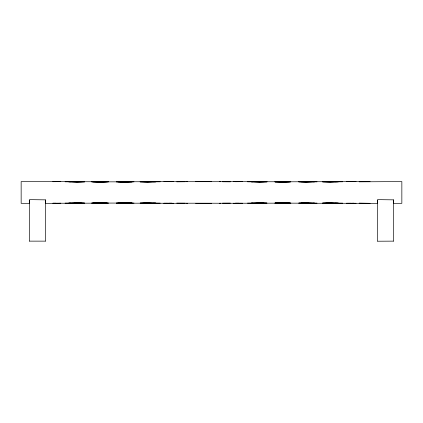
<?xml version="1.0" encoding="UTF-8"?>
<svg xmlns="http://www.w3.org/2000/svg" width="423" height="423" viewBox="0 0 423 423"><rect width="100%" height="100%" fill="white"/><g stroke="black" fill="none" stroke-linecap="round" stroke-linejoin="round"><path stroke-width="0.63" d="M45.43 241.221L45.43 199.852L29.959 199.64L29.309 200.328L29.309 203.341M393.501 241.221L393.501 199.852L378.03 199.64L377.374 200.328L377.374 203.341L324.98 203.257M29.499 241.221L29.499 199.852M377.57 241.221L393.416 241.136M45.346 241.136L29.584 241.136M242.617 181.679C216.365 181.7 190.16 181.71 163.913 181.668L166.963 181.679M230.413 181.816L222.482 181.763M233.464 181.679L235.294 181.594M142.562 203.246L173.673 203.252M176.724 203.103L185.263 203.199M171.844 203.336C195.447 203.056 219.008 203.331 242.617 203.252M354.263 203.336L356.092 203.246M359.143 203.103L370.125 203.31M185.263 181.731L176.724 181.827M186.485 181.679L187.706 181.626M393.919 203.341L401.85 203.341L401.85 181.589L359.143 181.827M148.05 203.341L149.879 203.262M153.538 203.103L160.254 203.14M330.469 203.341L332.298 203.262M335.349 203.125L342.672 203.14M70.567 181.848L65.079 181.805M74.226 181.689L81.549 181.679M252.986 181.837L247.497 181.805M256.645 181.689L263.968 181.684M219.431 203.294L220.653 203.241M222.482 203.167L230.413 203.114M301.187 203.209L309.118 203.252M313.385 203.093L317.049 203.098M342.672 181.79L335.349 181.805M134.017 203.093L118.154 203.188L148.05 203.209L143.778 203.209M91.31 181.842L106.564 181.753L76.669 181.721L81.549 181.731M160.254 181.79L153.538 181.827M65.079 203.125L70.567 203.082M247.497 203.125L252.986 203.093M289.591 203.151L274.95 203.082L282.881 202.749L290.813 203.109L282.881 202.749L274.95 203.119L306.675 203.199L301.187 203.167M301.187 181.721L330.469 181.716L326.503 181.716M317.049 181.832L313.385 181.837M238.953 203.236L235.294 203.225L263.968 203.246M92.531 181.858L134.017 181.837M55.926 203.241L52.875 203.23L81.549 203.252M142.562 181.684L171.844 181.694L168.793 181.684M211.5 181.604L195.638 181.61M132.188 203.056L91.31 203.088M195.638 203.32L211.5 203.326M76.669 181.589L52.875 181.7L55.926 181.689M259.088 181.589L235.294 181.705L238.953 181.694M324.98 181.673L370.125 181.62M306.675 203.341L330.469 203.214L326.503 203.214M289.591 203.13L259.088 203.204L263.968 203.193M163.913 203.289L171.844 203.236L168.793 203.246M301.187 181.763L306.675 181.731L274.95 181.848L282.881 182.181L290.813 181.821L282.881 182.149L274.95 181.811L289.591 181.779M59.585 181.679L60.806 181.673L21.15 181.589L21.15 203.341L29.081 203.341M163.913 203.262L167.571 203.252M351.212 203.252L346.331 203.273L354.263 203.241L352.433 203.246M81.549 203.199L76.669 203.209L106.564 203.14L92.531 203.072M143.778 181.721L148.05 181.721L118.154 181.779L132.188 181.874M263.968 181.737L259.088 181.726L289.591 181.8M59.585 203.252L60.806 203.257L45.626 203.341L45.43 199.852M351.212 181.679L346.331 181.657L354.263 181.689L352.433 181.684M306.675 181.589L309.118 181.679M219.431 181.636L220.653 181.689M256.645 203.241L259.088 203.341M74.226 203.241L76.669 203.341M148.05 181.589L149.879 181.668M186.485 203.252L187.706 203.304M330.469 181.589L332.298 181.668M171.844 181.594L173.673 181.679M233.464 203.252L235.294 203.336M354.263 181.594L356.092 181.684M393.501 199.852L393.691 203.341M377.654 241.136L377.57 199.852M132.188 181.805L124.256 182.176L116.325 181.827L124.256 182.176L132.188 181.805M314.606 181.805L306.675 182.17L298.744 181.832L306.675 182.17L314.606 181.805M100.463 202.749L92.531 203.125L100.463 202.781L108.394 203.109L100.463 202.749M108.394 181.821L100.463 182.181L92.531 181.805L100.463 182.181L108.394 181.821M76.669 202.776L68.738 203.13L76.669 202.791L84.6 203.077L76.669 202.776M259.088 202.77L251.156 203.13L259.088 202.791L267.019 203.082L259.088 202.77M155.981 181.8L148.05 182.144L140.119 181.864L148.05 182.144L155.981 181.8M338.4 181.8L330.469 182.139L322.538 181.869L330.469 182.128L338.4 181.8M124.256 202.754L116.325 203.103L124.256 202.781L132.188 203.125L124.256 202.754M306.675 202.76L298.744 203.098L306.675 202.786L314.606 203.125L306.675 202.76M267.019 181.848L259.088 182.16L251.156 181.8L259.088 182.16L267.019 181.848M84.6 181.853L76.669 182.154L68.738 181.8L76.669 182.154L84.6 181.853M148.05 202.786L140.119 203.066L148.05 202.797L155.981 203.13L148.05 202.786M330.469 202.791L322.538 203.061L330.469 202.802L338.4 203.13L330.469 202.791"/></g></svg>
